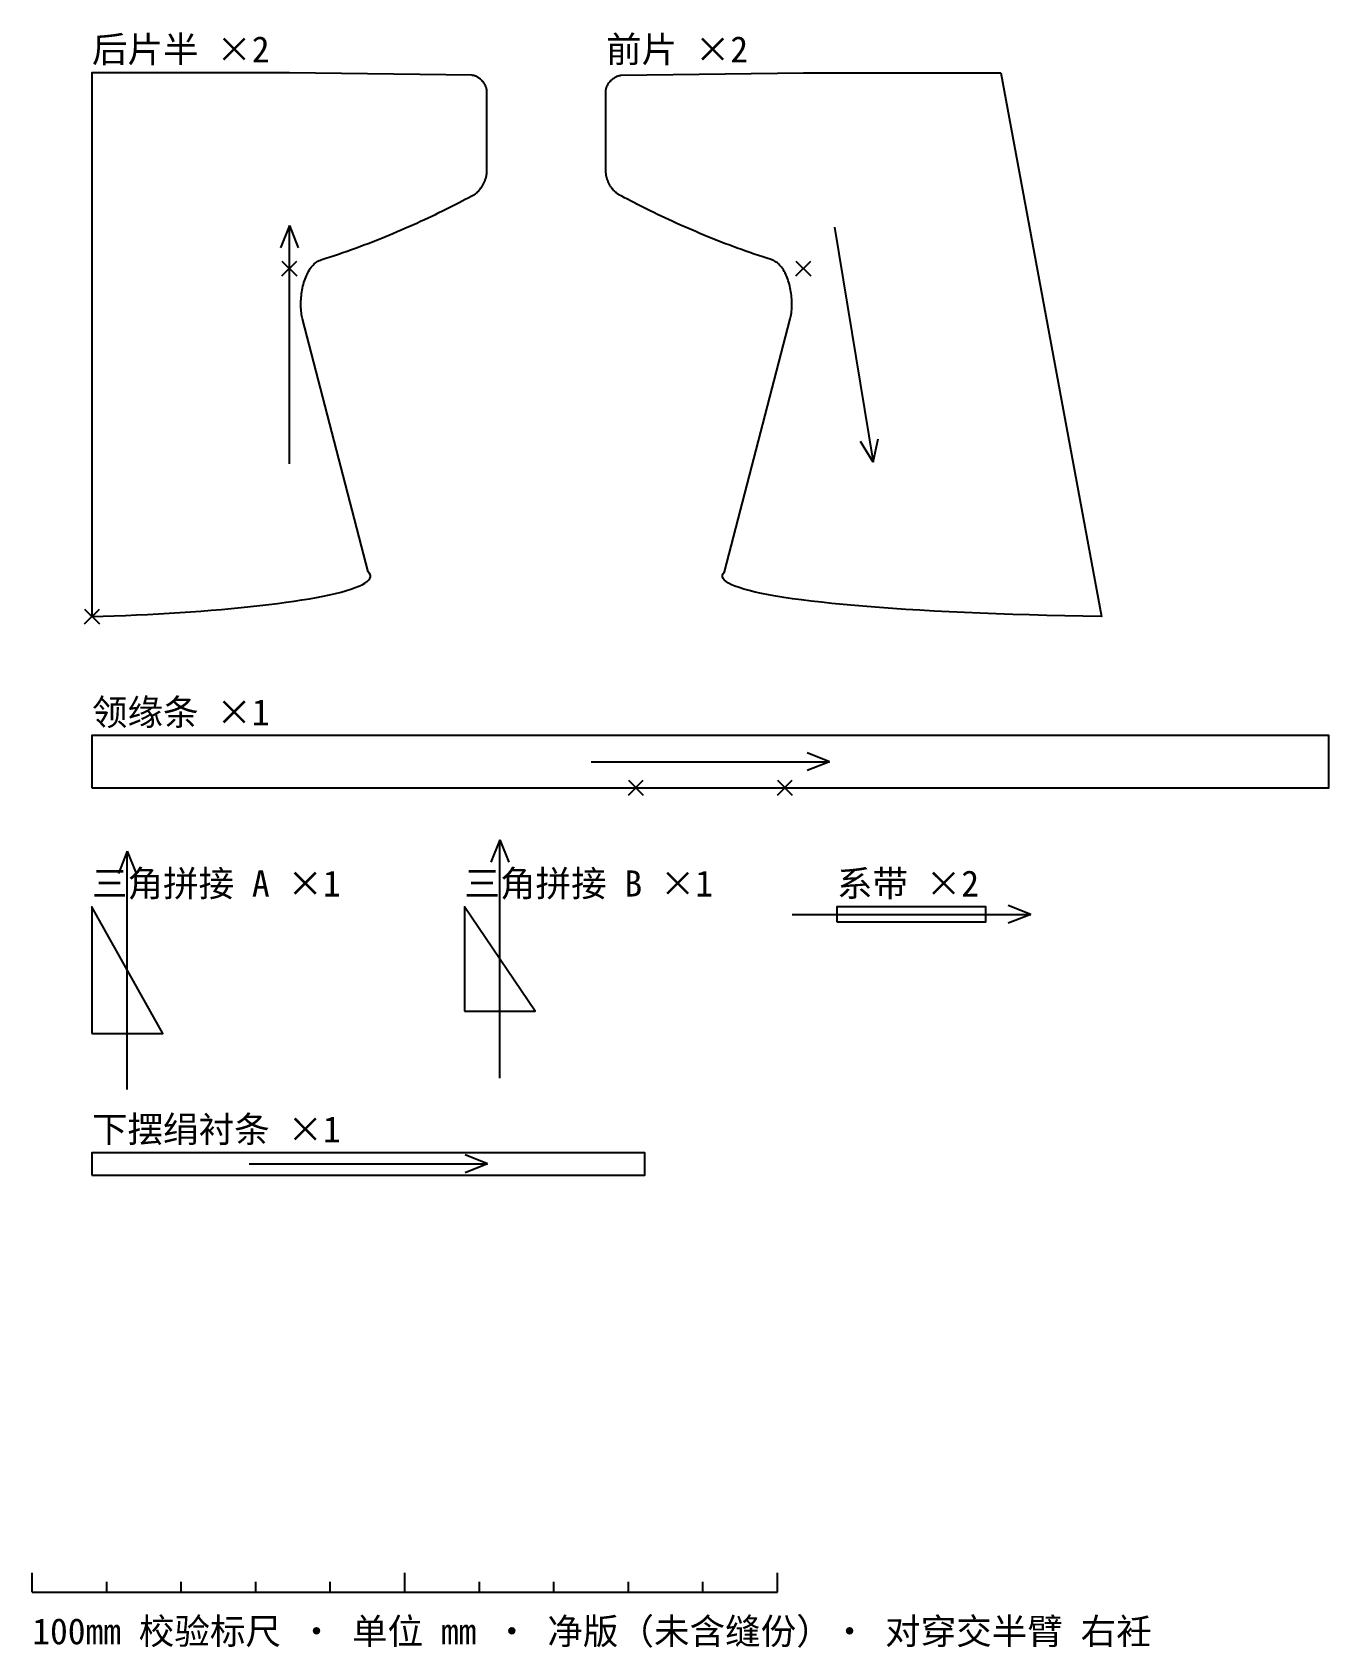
# Model space of a CAD drawing. Header units: millimetres. Extents: x 40 to 1780, y -135 to 2034.
import ezdxf

# ---------------------------------------------------------------- set-up
doc = ezdxf.new("R2010")
doc.units = ezdxf.units.MM
for name, color, linetype in [('CUT_轮廓', 7, 'Continuous'), ('DIM_标注', 4, 'Continuous'), ('GRAIN_布纹', 8, 'Continuous'), ('NOTCH_刀口', 1, 'Continuous'), ('TEXT_文字', 3, 'Continuous')]:
    doc.layers.add(name, color=color, linetype=linetype)
doc.styles.add('CN', font='simsun.ttc')

msp = doc.modelspace()

# ---------------------------------------------------------------- linework, layer by layer
at = {"layer": 'CUT_轮廓'}
for points in [[(120, 1250), (135, 1250.4), (150, 1250.9), (164.9, 1251.5), (179.8, 1252.1), (194.6, 1252.8), (209.2, 1253.5), (223.8, 1254.4), (238.2, 1255.3), (252.4, 1256.2), (266.4, 1257.3), (280.2, 1258.4), (293.8, 1259.5), (307.1, 1260.7), (320.2, 1262), (332.9, 1263.3), (345.3, 1264.6), (357.4, 1266.1), (369.1, 1267.5), (380.5, 1269.1), (391.4, 1270.6), (401.9, 1272.2), (411.9, 1273.9), (421.5, 1275.6), (430.5, 1277.4), (439.1, 1279.2), (447.1, 1281), (454.6, 1282.8), (461.5, 1284.8), (467.7, 1286.7), (473.4, 1288.7), (478.4, 1290.7), (482.8, 1292.7), (486.4, 1294.8), (489.4, 1296.9), (491.6, 1299), (493.1, 1301.2), (493.8, 1303.3), (493.7, 1305.5), (492.7, 1307.8), (491, 1310), (402.6, 1649.5), (402.2, 1651.4), (401.8, 1653.3), (401.4, 1655.4), (401.1, 1657.5), (400.9, 1659.7), (400.7, 1662), (400.6, 1664.2), (400.5, 1666.6), (400.4, 1668.9), (400.5, 1671.3), (400.6, 1673.8), (400.7, 1676.2), (400.9, 1678.7), (401.2, 1681.1), (401.5, 1683.6), (401.8, 1686.1), (402.3, 1688.5), (402.8, 1691), (403.3, 1693.4), (403.9, 1695.8), (404.5, 1698.2), (405.3, 1700.5), (406, 1702.8), (406.9, 1705), (407.8, 1707.2), (408.7, 1709.3), (409.7, 1711.4), (410.8, 1713.3), (411.9, 1715.2), (413.1, 1717), (414.4, 1718.8), (415.7, 1720.4), (417.1, 1721.9), (418.5, 1723.3), (420, 1724.6), (421.6, 1725.8), (423.2, 1726.9), (424.9, 1727.8), (426.6, 1728.6), (428.4, 1729.2), (434.1, 1731), (439.7, 1732.8), (445.4, 1734.7), (451.1, 1736.6), (456.8, 1738.5), (462.5, 1740.5), (468.2, 1742.6), (473.8, 1744.6), (479.5, 1746.7), (485.1, 1748.8), (490.8, 1751), (496.4, 1753.2), (502, 1755.4), (507.6, 1757.6), (513.1, 1759.8), (518.6, 1762.1), (524.1, 1764.4), (529.5, 1766.7), (534.9, 1769), (540.2, 1771.3), (545.5, 1773.6), (550.8, 1775.9), (556, 1778.3), (561.1, 1780.6), (566.2, 1782.9), (571.2, 1785.3), (576.1, 1787.6), (581, 1789.9), (585.8, 1792.2), (590.5, 1794.5), (595.1, 1796.8), (599.7, 1799), (604.1, 1801.3), (608.5, 1803.5), (612.8, 1805.7), (616.9, 1807.9), (621, 1810.1), (625, 1812.2), (628.9, 1814.3), (632.6, 1816.3), (633.3, 1816.7), (634, 1817.2), (634.7, 1817.6), (635.4, 1818.1), (636, 1818.7), (636.7, 1819.2), (637.4, 1819.8), (638, 1820.4), (638.6, 1821), (639.3, 1821.7), (639.9, 1822.4), (640.5, 1823.1), (641.1, 1823.8), (641.6, 1824.5), (642.2, 1825.3), (642.8, 1826), (643.3, 1826.8), (643.8, 1827.6), (644.3, 1828.4), (644.8, 1829.3), (645.3, 1830.1), (645.7, 1830.9), (646.2, 1831.8), (646.6, 1832.6), (647, 1833.5), (647.3, 1834.4), (647.7, 1835.2), (648, 1836.1), (648.3, 1837), (648.6, 1837.9), (648.9, 1838.7), (649.1, 1839.6), (649.3, 1840.5), (649.5, 1841.3), (649.6, 1842.2), (649.8, 1843), (649.9, 1843.9), (649.9, 1844.7), (650, 1845.5), (650, 1846.3), (650, 1956.3), (650, 1957), (649.9, 1957.6), (649.8, 1958.3), (649.7, 1959), (649.5, 1959.7), (649.3, 1960.4), (649, 1961.1), (648.8, 1961.8), (648.4, 1962.4), (648.1, 1963.1), (647.7, 1963.8), (647.3, 1964.5), (646.9, 1965.2), (646.5, 1965.9), (646, 1966.5), (645.5, 1967.2), (645, 1967.8), (644.4, 1968.4), (643.9, 1969.1), (643.3, 1969.7), (642.7, 1970.3), (642.1, 1970.8), (641.4, 1971.4), (640.8, 1971.9), (640.2, 1972.4), (639.5, 1972.9), (638.8, 1973.4), (638.2, 1973.8), (637.5, 1974.2), (636.8, 1974.6), (636.1, 1974.9), (635.4, 1975.3), (634.7, 1975.6), (634.1, 1975.8), (633.4, 1976), (632.7, 1976.2), (632, 1976.4), (631.3, 1976.5), (630.7, 1976.5), (630, 1976.6), (385, 1980), (215, 1980), (120, 1980)], [(1340, 1980), (1475, 1250), (1450.1, 1250.4), (1425.8, 1250.9), (1401.9, 1251.5), (1378.6, 1252.1), (1355.9, 1252.8), (1333.7, 1253.5), (1312, 1254.4), (1291, 1255.3), (1270.4, 1256.2), (1250.5, 1257.3), (1231.2, 1258.4), (1212.5, 1259.5), (1194.4, 1260.7), (1176.9, 1262), (1160, 1263.3), (1143.8, 1264.6), (1128.2, 1266.1), (1113.3, 1267.5), (1099.1, 1269.1), (1085.5, 1270.6), (1072.6, 1272.2), (1060.4, 1273.9), (1048.9, 1275.6), (1038.1, 1277.4), (1028, 1279.2), (1018.7, 1281), (1010.1, 1282.8), (1002.2, 1284.8), (995.1, 1286.7), (988.7, 1288.7), (983.1, 1290.7), (978.3, 1292.7), (974.3, 1294.8), (971.1, 1296.9), (968.7, 1299), (967.1, 1301.2), (966.3, 1303.3), (966.4, 1305.5), (967.3, 1307.8), (969, 1310), (1057.4, 1649.5), (1057.8, 1651.4), (1058.2, 1653.3), (1058.6, 1655.4), (1058.9, 1657.5), (1059.1, 1659.7), (1059.3, 1662), (1059.4, 1664.2), (1059.5, 1666.6), (1059.6, 1668.9), (1059.5, 1671.3), (1059.4, 1673.8), (1059.3, 1676.2), (1059.1, 1678.7), (1058.8, 1681.1), (1058.5, 1683.6), (1058.2, 1686.1), (1057.7, 1688.5), (1057.2, 1691), (1056.7, 1693.4), (1056.1, 1695.8), (1055.5, 1698.2), (1054.7, 1700.5), (1054, 1702.8), (1053.1, 1705), (1052.2, 1707.2), (1051.3, 1709.3), (1050.3, 1711.4), (1049.2, 1713.3), (1048.1, 1715.2), (1046.9, 1717), (1045.6, 1718.8), (1044.3, 1720.4), (1042.9, 1721.9), (1041.5, 1723.3), (1040, 1724.6), (1038.4, 1725.8), (1036.8, 1726.9), (1035.1, 1727.8), (1033.4, 1728.6), (1031.6, 1729.2), (1025.9, 1731), (1020.3, 1732.8), (1014.6, 1734.7), (1008.9, 1736.6), (1003.2, 1738.5), (997.5, 1740.5), (991.8, 1742.6), (986.2, 1744.6), (980.5, 1746.7), (974.9, 1748.8), (969.2, 1751), (963.6, 1753.2), (958, 1755.4), (952.4, 1757.6), (946.9, 1759.8), (941.4, 1762.1), (935.9, 1764.4), (930.5, 1766.7), (925.1, 1769), (919.8, 1771.3), (914.5, 1773.6), (909.2, 1775.9), (904, 1778.3), (898.9, 1780.6), (893.8, 1782.9), (888.8, 1785.3), (883.9, 1787.6), (879, 1789.9), (874.2, 1792.2), (869.5, 1794.5), (864.9, 1796.8), (860.3, 1799), (855.9, 1801.3), (851.5, 1803.5), (847.2, 1805.7), (843.1, 1807.9), (839, 1810.1), (835, 1812.2), (831.1, 1814.3), (827.4, 1816.3), (826.7, 1816.7), (826, 1817.2), (825.3, 1817.6), (824.6, 1818.1), (824, 1818.7), (823.3, 1819.2), (822.6, 1819.8), (822, 1820.4), (821.4, 1821), (820.7, 1821.7), (820.1, 1822.4), (819.5, 1823.1), (818.9, 1823.8), (818.4, 1824.5), (817.8, 1825.3), (817.2, 1826), (816.7, 1826.8), (816.2, 1827.6), (815.7, 1828.4), (815.2, 1829.3), (814.7, 1830.1), (814.3, 1830.9), (813.8, 1831.8), (813.4, 1832.6), (813, 1833.5), (812.7, 1834.4), (812.3, 1835.2), (812, 1836.1), (811.7, 1837), (811.4, 1837.9), (811.1, 1838.7), (810.9, 1839.6), (810.7, 1840.5), (810.5, 1841.3), (810.4, 1842.2), (810.2, 1843), (810.1, 1843.9), (810.1, 1844.7), (810, 1845.5), (810, 1846.3), (810, 1956.3), (810, 1957), (810.1, 1957.6), (810.2, 1958.3), (810.3, 1959), (810.5, 1959.7), (810.7, 1960.4), (811, 1961.1), (811.2, 1961.8), (811.6, 1962.4), (811.9, 1963.1), (812.3, 1963.8), (812.7, 1964.5), (813.1, 1965.2), (813.5, 1965.9), (814, 1966.5), (814.5, 1967.2), (815, 1967.8), (815.6, 1968.4), (816.1, 1969.1), (816.7, 1969.7), (817.3, 1970.3), (817.9, 1970.8), (818.6, 1971.4), (819.2, 1971.9), (819.8, 1972.4), (820.5, 1972.9), (821.2, 1973.4), (821.8, 1973.8), (822.5, 1974.2), (823.2, 1974.6), (823.9, 1974.9), (824.6, 1975.3), (825.3, 1975.6), (825.9, 1975.8), (826.6, 1976), (827.3, 1976.2), (828, 1976.4), (828.7, 1976.5), (829.3, 1976.5), (830, 1976.6), (1075, 1980), (1340, 1980)], [(120, 1020), (1780, 1020), (1780, 1090), (120, 1090)], [(120, 690), (215, 690), (120, 860)], [(620, 720), (715, 720), (620, 860)], [(1120, 840), (1320, 840), (1320, 860), (1120, 860)], [(120, 500), (862, 500), (862, 530), (120, 530)]]:
    msp.add_lwpolyline(points, close=True, dxfattribs=at)
at = {"layer": 'DIM_标注'}
for p, q in [((40, -60), (40, -34)), ((540, -60), (540, -34)), ((1040, -60), (1040, -34)), ((40, -60), (1040, -60)), ((140, -60), (140, -46)), ((240, -60), (240, -46)), ((340, -60), (340, -46)), ((440, -60), (440, -46)), ((640, -60), (640, -46)), ((740, -60), (740, -46)), ((840, -60), (840, -46)), ((940, -60), (940, -46))]:
    msp.add_line(p, q, dxfattribs=at)
at = {"layer": 'GRAIN_布纹'}
for p, q in [((385, 1775), (373, 1745)), ((385, 1455), (385, 1775)), ((385, 1775), (397, 1745)), ((1116.6, 1772.9), (1168.4, 1457.1)), ((1168.4, 1457.1), (1151.7, 1484.8)), ((1168.4, 1457.1), (1175.4, 1488.6)), ((1110, 1055), (1080, 1067)), ((790, 1055), (1110, 1055)), ((1110, 1055), (1080, 1043)), ((167.5, 935), (155.5, 905)), ((167.5, 615), (167.5, 935)), ((167.5, 935), (179.5, 905)), ((667.5, 950), (655.5, 920)), ((667.5, 630), (667.5, 950)), ((667.5, 950), (679.5, 920)), ((1060, 850), (1380, 850)), ((1380, 850), (1350, 862)), ((1380, 850), (1350, 838)), ((651, 515), (621, 527)), ((331, 515), (651, 515)), ((651, 515), (621, 503))]:
    msp.add_line(p, q, dxfattribs=at)
at = {"layer": 'NOTCH_刀口'}
for p, q in [((375, 1707.2), (395, 1727.2)), ((375, 1727.2), (395, 1707.2)), ((1065, 1707.2), (1085, 1727.2)), ((1065, 1727.2), (1085, 1707.2)), ((110, 1240), (130, 1260)), ((110, 1260), (130, 1240)), ((840, 1010), (860, 1030)), ((840, 1030), (860, 1010)), ((1040, 1010), (1060, 1030)), ((1040, 1030), (1060, 1010))]:
    msp.add_line(p, q, dxfattribs=at)

# ---------------------------------------------------------------- texts
at = {"layer": 'TEXT_文字', "style": 'CN'}
for s, p in [('后片半 ×2', (120, 1994)), ('前片 ×2', (810, 1994)), ('领缘条 ×1', (120, 1104)), ('三角拼接 A ×1', (120, 874)), ('三角拼接 B ×1', (620, 874)), ('系带 ×2', (1120, 874)), ('下摆绢衬条 ×1', (120, 544)), ('100mm 校验标尺 · 单位 mm · 净版（未含缝份）· 对穿交半臂 右衽', (40, -130))]:
    msp.add_text(s, height=35, dxfattribs=at).set_placement(p)

doc.saveas('drawing.dxf')
